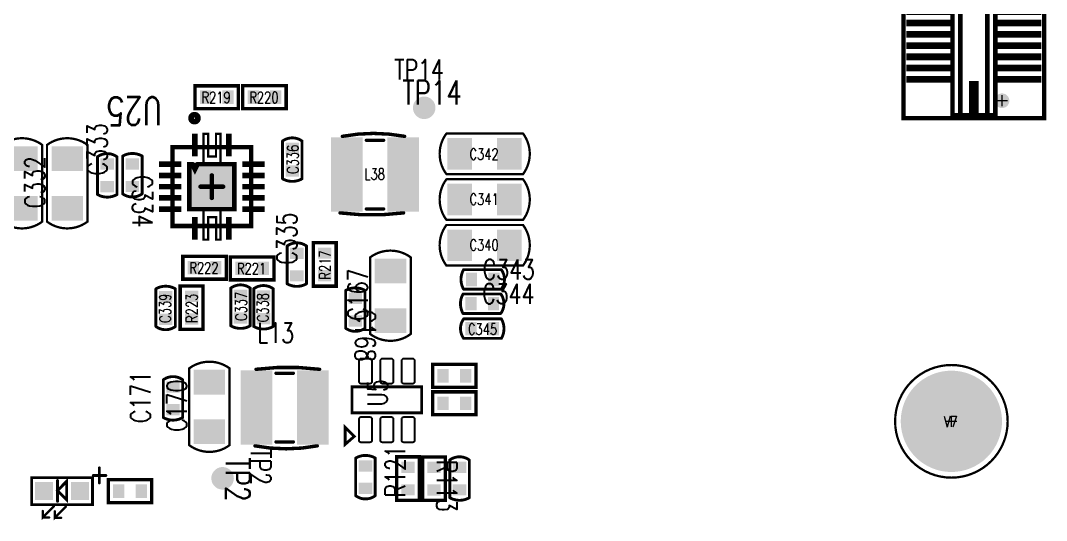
# Model space of a CAD drawing. Extents: x -19 to 193, y -25 to 111.
# Drawn here: x 34.2 to 79.77, y 24.81 to 47 of the extents above; entities that cross this region are included whole.
import ezdxf
from ezdxf.enums import TextEntityAlignment as Align

# ---------------------------------------------------------------- set-up
doc = ezdxf.new("R2010")
doc.units = 0
doc.linetypes.add('TRMIDX_14', pattern=[2, 1, 1])
for name, color, linetype in [('DRIL_NPLTE_THRU_01', 3, 'CONTINUOUS'), ('DRIL_NPLTE_THRU_02', 222, 'CONTINUOUS'), ('DRIL_NPLTE_THRU_03', 5, 'CONTINUOUS'), ('DRIL_NPLTE_THRU_04', 1, 'CONTINUOUS'), ('DRIL_PLTE_THRU_01', 3, 'CONTINUOUS'), ('DRIL_PLTE_THRU_02', 222, 'CONTINUOUS'), ('DRIL_PLTE_THRU_03', 5, 'CONTINUOUS'), ('DRIL_PLTE_THRU_04', 1, 'CONTINUOUS'), ('DRIL_SYMBOL', 6, 'CONTINUOUS'), ('PADS_BOT', 16, 'CONTINUOUS'), ('PADS_INNER', 96, 'CONTINUOUS'), ('PADS_TOP', 96, 'CONTINUOUS'), ('PART_NAME_01', 254, 'CONTINUOUS'), ('PART_NAME_126', 146, 'CONTINUOUS'), ('PART_TOP_2DLINE_00', 254, 'CONTINUOUS'), ('PART_TOP_2DLINE_01', 254, 'CONTINUOUS'), ('PART_TOP_2DLINE_120', 6, 'CONTINUOUS'), ('PART_TOP_2DLINE_126', 146, 'CONTINUOUS'), ('PART_TOP_2DLINE_127', 43, 'CONTINUOUS'), ('PART_TOP_COPPER_01', 254, 'CONTINUOUS'), ('TAG_00', 6, 'CONTINUOUS'), ('TAG_01', 6, 'CONTINUOUS')]:
    doc.layers.add(name, color=color, linetype=linetype)
doc.styles.add('W0$0762', font='simplex', dxfattribs={"width": 0.75})
doc.styles.add('W0$127', font='simplex', dxfattribs={"width": 0.75})
doc.styles.add('W0$1524', font='simplex', dxfattribs={"width": 0.75})
doc.styles.add('W0$2032', font='simplex', dxfattribs={"width": 0.75})

# ---------------------------------------------------------------- blocks, each defined once
blk = doc.blocks.new('SMOOTH_0$1016')
at = {"const_width": 0.0508}
blk.add_lwpolyline([(-0.0254, 0, 1), (0.0254, 0, 1)], format="xyb", close=True, dxfattribs=at)
blk = doc.blocks.new('PART_BODY_TOP_104')
at = {"layer": 'PART_TOP_2DLINE_00', "const_width": 0.1016}
blk.add_lwpolyline([(-1.69367, 0.9), (1.71198, 0.9, -0.33071838), (1.71198, -0.9), (-1.69367, -0.9, -0.33459532)], format="xyb", close=True, dxfattribs=at)
at = {"layer": 'PART_TOP_2DLINE_00'}
for p in [(-1.69367, 0.9), (1.71198, 0.9), (-1.69367, -0.9), (1.71198, -0.9)]:
    blk.add_blockref('SMOOTH_0$1016', p, dxfattribs=at)
blk = doc.blocks.new('DRIL_HOLE_0')
blk.add_lwpolyline([(0, 0, 1), (0, 0, 1)], format="xyb", close=True)
blk = doc.blocks.new('PAD_0')
blk.add_lwpolyline([(0, 0, 1), (0, 0, 1)], format="xyb", close=True)
blk = doc.blocks.new('PAD_12')
at = {"const_width": 1.1}
blk.add_lwpolyline([(-0.7, 0), (0.7, 0)], dxfattribs=at)
blk = doc.blocks.new('STK_TOP_7')
at = {"layer": 'DRIL_PLTE_THRU_01'}
blk.add_blockref('DRIL_HOLE_0', (0, 0), dxfattribs=at)
at = {"layer": 'DRIL_PLTE_THRU_02'}
blk.add_blockref('DRIL_HOLE_0', (0, 0), dxfattribs=at)
at = {"layer": 'DRIL_PLTE_THRU_03'}
blk.add_blockref('DRIL_HOLE_0', (0, 0), dxfattribs=at)
at = {"layer": 'DRIL_PLTE_THRU_04'}
blk.add_blockref('DRIL_HOLE_0', (0, 0), dxfattribs=at)
at = {"layer": 'PADS_BOT'}
blk.add_blockref('PAD_0', (0, 0), dxfattribs=at)
at = {"layer": 'PADS_INNER'}
blk.add_blockref('PAD_0', (0, 0), dxfattribs=at)
at = {"layer": 'PADS_TOP', "rotation": 90}
blk.add_blockref('PAD_12', (0, 0), dxfattribs=at)
blk = doc.blocks.new('SYM_TOP_7')
for name, p in [('PART_BODY_TOP_104', (0, 0)), ('STK_TOP_7', (-1.1, 0)), ('STK_TOP_7', (1.1, 0))]:
    blk.add_blockref(name, p)
blk = doc.blocks.new('PART_TOP_15')
blk.add_blockref('SYM_TOP_7', (0, 0))
at = {"layer": 'PART_NAME_126', "style": 'W0$127', "width": 0.75}
blk.add_text('C331', height=0.889, dxfattribs=at).set_placement((-1.1, 1))
blk = doc.blocks.new('PAD_19')
at = {"const_width": 0.5}
blk.add_lwpolyline([(0, -0.25, 1), (0, 0.25, 1)], format="xyb", close=True, dxfattribs=at)
blk = doc.blocks.new('STK_TOP_36')
at = {"layer": 'DRIL_PLTE_THRU_01'}
blk.add_blockref('DRIL_HOLE_0', (0, 0), dxfattribs=at)
at = {"layer": 'DRIL_PLTE_THRU_02'}
blk.add_blockref('DRIL_HOLE_0', (0, 0), dxfattribs=at)
at = {"layer": 'DRIL_PLTE_THRU_03'}
blk.add_blockref('DRIL_HOLE_0', (0, 0), dxfattribs=at)
at = {"layer": 'DRIL_PLTE_THRU_04'}
blk.add_blockref('DRIL_HOLE_0', (0, 0), dxfattribs=at)
at = {"layer": 'PADS_BOT'}
blk.add_blockref('PAD_0', (0, 0), dxfattribs=at)
at = {"layer": 'PADS_INNER'}
blk.add_blockref('PAD_0', (0, 0), dxfattribs=at)
at = {"layer": 'PADS_TOP'}
blk.add_blockref('PAD_19', (0, 0), dxfattribs=at)
blk = doc.blocks.new('SYM_TOP_27')
blk.add_blockref('STK_TOP_36', (0, 0))
blk = doc.blocks.new('PART_TOP_17')
blk.add_blockref('SYM_TOP_27', (0, 0))
at = {"layer": 'PART_NAME_01', "style": 'W0$1524', "width": 0.75}
blk.add_text('TP2', height=1.0668, dxfattribs=at).set_placement((0.049, 0.676), align=Align.MIDDLE_CENTER)
at = {"layer": 'PART_NAME_126', "style": 'W0$127', "width": 0.75}
blk.add_text('TP2', height=0.889, dxfattribs=at).set_placement((-1.333, 1.251))
blk = doc.blocks.new('PART_TOP_18')
blk.add_blockref('SYM_TOP_27', (0, 0))
at = {"layer": 'PART_NAME_01', "style": 'W0$1524', "width": 0.75}
blk.add_text('TP14', height=1.0668, dxfattribs=at).set_placement((0.352, 0.676), align=Align.MIDDLE_CENTER)
at = {"layer": 'PART_NAME_126', "style": 'W0$127', "width": 0.75}
blk.add_text('TP14', height=0.889, dxfattribs=at).set_placement((-1.333, 1.251))
blk = doc.blocks.new('PART_TOP_140')
blk.add_blockref('SYM_TOP_7', (0, 0))
at = {"layer": 'PART_NAME_126', "style": 'W0$127', "width": 0.75}
blk.add_text('C332', height=0.889, dxfattribs=at).set_placement((-1.1, 1))
blk = doc.blocks.new('SMOOTH_0$127')
at = {"const_width": 0.0635}
blk.add_lwpolyline([(-0.03175, 0, 1), (0.03175, 0, 1)], format="xyb", close=True, dxfattribs=at)
blk = doc.blocks.new('PART_BODY_TOP_102')
at = {"layer": 'PART_TOP_2DLINE_01', "const_width": 0.127}
blk.add_lwpolyline([(-0.852, 0.432), (0.825, 0.432, -0.325402), (0.825, -0.432), (-0.852, -0.432, -0.265612)], format="xyb", close=True, dxfattribs=at)
at = {"layer": 'PART_TOP_2DLINE_01'}
for p in [(-0.852, 0.432), (0.825, 0.432), (-0.852, -0.432), (0.825, -0.432)]:
    blk.add_blockref('SMOOTH_0$127', p, dxfattribs=at)
blk = doc.blocks.new('PAD_13')
at = {"const_width": 0.5}
blk.add_lwpolyline([(-0.3, 0), (0.3, 0)], dxfattribs=at)
blk = doc.blocks.new('STK_TOP_5')
at = {"layer": 'DRIL_NPLTE_THRU_01'}
blk.add_blockref('DRIL_HOLE_0', (0, 0), dxfattribs=at)
at = {"layer": 'DRIL_NPLTE_THRU_02'}
blk.add_blockref('DRIL_HOLE_0', (0, 0), dxfattribs=at)
at = {"layer": 'DRIL_NPLTE_THRU_03'}
blk.add_blockref('DRIL_HOLE_0', (0, 0), dxfattribs=at)
at = {"layer": 'DRIL_NPLTE_THRU_04'}
blk.add_blockref('DRIL_HOLE_0', (0, 0), dxfattribs=at)
at = {"layer": 'PADS_BOT'}
blk.add_blockref('PAD_0', (0, 0), dxfattribs=at)
at = {"layer": 'PADS_INNER'}
blk.add_blockref('PAD_0', (0, 0), dxfattribs=at)
at = {"layer": 'PADS_TOP', "rotation": 90}
blk.add_blockref('PAD_13', (0, 0), dxfattribs=at)
blk = doc.blocks.new('SYM_TOP_5')
for name, p in [('PART_BODY_TOP_102', (0, 0)), ('STK_TOP_5', (-0.5, 0)), ('STK_TOP_5', (0.5, 0))]:
    blk.add_blockref(name, p)
blk = doc.blocks.new('PART_TOP_142')
blk.add_blockref('SYM_TOP_5', (0, 0))
at = {"layer": 'PART_NAME_01', "style": 'W0$127', "width": 0.75}
blk.add_text('C333', height=0.889, dxfattribs=at).set_placement((0, 0))
blk = doc.blocks.new('SMOOTH_0$1')
at = {"const_width": 0.05}
blk.add_lwpolyline([(-0.025, 0, 1), (0.025, 0, 1)], format="xyb", close=True, dxfattribs=at)
blk = doc.blocks.new('PART_BODY_TOP_111')
at = {"layer": 'PART_TOP_2DLINE_00'}
for points, const_width in [([(-0.169, 0.691), (0.321, 1.181), (0.321, 0.894)], 0.1), ([(0.321, 1.185), (0.037, 1.185)], 0.1), ([(0.365, 0.676), (0.855, 1.166), (0.855, 0.879)], 0.1), ([(0.855, 1.17), (0.571, 1.17)], 0.1), ([(0.2, 0.45), (0.2, -0.475)], 0.127), ([(-1.66, -0.366), (-1.66, -1.033)], 0.127), ([(-1.387, -0.696), (-1.947, -0.696)], 0.127)]:
    blk.add_lwpolyline(points, dxfattribs=dict(at, const_width=const_width))
at = {"layer": 'PART_TOP_2DLINE_00', "const_width": 0.127}
for points in [[(-1.35, 0.6), (1.35, 0.6), (1.35, -0.6), (-1.35, -0.6)], [(-0.205, 0.379), (-0.205, -0.438), (0.2, -0.025)]]:
    blk.add_lwpolyline(points, close=True, dxfattribs=at)
at = {"layer": 'PART_TOP_2DLINE_00'}
for name, p in [('SMOOTH_0$1', (0.037, 1.185)), ('SMOOTH_0$1', (0.321, 1.185)), ('SMOOTH_0$1', (0.321, 1.181)), ('SMOOTH_0$1', (0.321, 0.894)), ('SMOOTH_0$1', (0.571, 1.17)), ('SMOOTH_0$1', (0.855, 1.166)), ('SMOOTH_0$1', (0.855, 0.879)), ('SMOOTH_0$1', (0.855, 1.17)), ('SMOOTH_0$127', (-1.35, 0.6)), ('SMOOTH_0$1', (-0.169, 0.691)), ('SMOOTH_0$127', (0.2, 0.45)), ('SMOOTH_0$1', (0.365, 0.676)), ('SMOOTH_0$127', (1.35, 0.6)), ('SMOOTH_0$127', (-0.205, 0.379)), ('SMOOTH_0$127', (0.2, -0.025)), ('SMOOTH_0$127', (-1.66, -0.366)), ('SMOOTH_0$127', (-0.205, -0.438)), ('SMOOTH_0$127', (0.2, -0.475)), ('SMOOTH_0$127', (-1.947, -0.696)), ('SMOOTH_0$127', (-1.387, -0.696)), ('SMOOTH_0$127', (-1.35, -0.6)), ('SMOOTH_0$127', (1.35, -0.6)), ('SMOOTH_0$127', (-1.66, -1.033))]:
    blk.add_blockref(name, p, dxfattribs=at)
blk = doc.blocks.new('PAD_34')
at = {"const_width": 0.8}
blk.add_lwpolyline([(-0.4, 0), (0.4, 0)], dxfattribs=at)
blk = doc.blocks.new('STK_TOP_25')
at = {"layer": 'DRIL_PLTE_THRU_01'}
blk.add_blockref('DRIL_HOLE_0', (0, 0), dxfattribs=at)
at = {"layer": 'DRIL_PLTE_THRU_02'}
blk.add_blockref('DRIL_HOLE_0', (0, 0), dxfattribs=at)
at = {"layer": 'DRIL_PLTE_THRU_03'}
blk.add_blockref('DRIL_HOLE_0', (0, 0), dxfattribs=at)
at = {"layer": 'DRIL_PLTE_THRU_04'}
blk.add_blockref('DRIL_HOLE_0', (0, 0), dxfattribs=at)
at = {"layer": 'PADS_BOT'}
blk.add_blockref('PAD_0', (0, 0), dxfattribs=at)
at = {"layer": 'PADS_INNER'}
blk.add_blockref('PAD_0', (0, 0), dxfattribs=at)
at = {"layer": 'PADS_TOP'}
blk.add_blockref('PAD_34', (0, 0), dxfattribs=at)
blk = doc.blocks.new('SYM_TOP_14')
for name, p in [('PART_BODY_TOP_111', (0, 0)), ('STK_TOP_25', (-0.8, 0)), ('STK_TOP_25', (0.8, 0))]:
    blk.add_blockref(name, p)
blk = doc.blocks.new('PART_TOP_143')
blk.add_blockref('SYM_TOP_14', (0, 0))
blk = doc.blocks.new('SMOOTH_0$1524')
at = {"const_width": 0.0762}
blk.add_lwpolyline([(-0.0381, 0, 1), (0.0381, 0, 1)], format="xyb", close=True, dxfattribs=at)
blk = doc.blocks.new('PART_BODY_TOP_101')
at = {"layer": 'PART_TOP_2DLINE_01', "const_width": 0.1524}
blk.add_lwpolyline([(-0.9652, 0.508), (0.9652, 0.508), (0.9652, -0.508), (-0.9652, -0.508)], close=True, dxfattribs=at)
at = {"layer": 'PART_TOP_2DLINE_01'}
for p in [(-0.9652, 0.508), (0.9652, 0.508), (-0.9652, -0.508), (0.9652, -0.508)]:
    blk.add_blockref('SMOOTH_0$1524', p, dxfattribs=at)
blk = doc.blocks.new('SYM_TOP_4')
for name, p in [('PART_BODY_TOP_101', (0, 0)), ('STK_TOP_5', (-0.5, 0)), ('STK_TOP_5', (0.5, 0))]:
    blk.add_blockref(name, p)
blk = doc.blocks.new('PART_TOP_144')
blk.add_blockref('SYM_TOP_4', (0, 0))
blk = doc.blocks.new('PART_TOP_147')
blk.add_blockref('SYM_TOP_5', (0, 0))
at = {"layer": 'PART_NAME_01', "style": 'W0$127', "width": 0.75}
blk.add_text('C334', height=0.889, dxfattribs=at).set_placement((0, 0))
blk = doc.blocks.new('PART_TOP_149')
blk.add_blockref('SYM_TOP_5', (0, 0))
at = {"layer": 'PART_NAME_01', "style": 'W0$0762', "width": 0.75}
blk.add_text('C339', height=0.4978, rotation=-180, dxfattribs=at).set_placement((0.012, -0.025), align=Align.MIDDLE_CENTER)
blk = doc.blocks.new('PART_TOP_150')
blk.add_blockref('SYM_TOP_5', (0, 0))
at = {"layer": 'PART_NAME_126', "style": 'W0$127', "width": 0.75}
blk.add_text('C171', height=0.889, dxfattribs=at).set_placement((-1.1, 1))
blk = doc.blocks.new('PART_TOP_152')
blk.add_blockref('SYM_TOP_4', (0, 0))
at = {"layer": 'PART_NAME_01', "style": 'W0$0762', "width": 0.75}
blk.add_text('R223', height=0.49784, dxfattribs=at).set_placement((-0.0254, -0.0127), align=Align.MIDDLE_CENTER)
blk = doc.blocks.new('PART_TOP_153')
blk.add_blockref('SYM_TOP_4', (0, 0))
at = {"layer": 'PART_NAME_01', "style": 'W0$0762', "width": 0.75}
blk.add_text('R222', height=0.49784, dxfattribs=at).set_placement((-0.0254, -0.0127), align=Align.MIDDLE_CENTER)
blk = doc.blocks.new('PART_TOP_154')
blk.add_blockref('SYM_TOP_7', (0, 0))
at = {"layer": 'PART_NAME_126', "style": 'W0$127', "width": 0.75}
blk.add_text('C170', height=0.889, dxfattribs=at).set_placement((-1.1, 1))
blk = doc.blocks.new('SMOOTH_0$2')
at = {"const_width": 0.1}
blk.add_lwpolyline([(-0.05, 0, 1), (0.05, 0, 1)], format="xyb", close=True, dxfattribs=at)
blk = doc.blocks.new('PART_BODY_TOP_125')
at = {"layer": 'PART_TOP_2DLINE_120', "const_width": 0.2}
blk.add_lwpolyline([(-1.75, 1.75), (1.75, 1.75), (1.75, -1.75), (-1.75, -1.75)], close=True, dxfattribs=at)
for points in [[(-0.5, 0), (0, 0), (0, 0.5)], [(0, -0.5), (0, 0), (0.5, 0)]]:
    blk.add_lwpolyline(points, dxfattribs=at)
at = {"layer": 'PART_TOP_2DLINE_126', "const_width": 0.254}
blk.add_lwpolyline([(-0.923, 3.041, 1), (-0.616, 3.041, 1)], format="xyb", close=True, dxfattribs=at)
at = {"layer": 'PART_TOP_2DLINE_126', "const_width": 0.2}
blk.add_lwpolyline([(-1, -1), (1, -1), (1, 1), (-0.625, 1), (-0.75, 0.75), (-0.875, 1), (-1, 1)], close=True, dxfattribs=at)
at = {"layer": 'PART_TOP_COPPER_01', "linetype": 'TRMIDX_14', "const_width": 0.1}
blk.add_lwpolyline([(-0.365, 2.347), (-0.365, 1.022), (-0.824, 1.022), (-1.016, 0.83), (-1.016, -1.028), (-0.367, -1.028), (-0.367, -2.353), (-0.162, -2.353), (-0.162, -1.35), (0.188, -1.35), (0.188, -2.353), (0.386, -2.353), (0.386, -1.029), (1.035, -1.029), (1.035, 1.021), (0.384, 1.021), (0.384, 2.346), (0.184, 2.346), (0.184, 1.344), (-0.164, 1.344), (-0.164, 2.347)], close=True, dxfattribs=at)
at = {"layer": 'PART_TOP_2DLINE_120'}
for p in [(-1.75, 1.75), (1.75, 1.75), (0, 0.5), (-0.5, 0), (0, 0), (0, 0), (0.5, 0), (0, -0.5), (-1.75, -1.75), (1.75, -1.75)]:
    blk.add_blockref('SMOOTH_0$2', p, dxfattribs=at)
at = {"layer": 'PART_TOP_2DLINE_126'}
for p in [(-1, 1), (-0.875, 1), (-0.625, 1), (1, 1), (-0.75, 0.75), (-1, -1), (1, -1)]:
    blk.add_blockref('SMOOTH_0$2', p, dxfattribs=at)
at = {"layer": 'PART_TOP_COPPER_01'}
for p in [(-0.365, 2.347), (-0.164, 2.347), (0.184, 2.346), (0.384, 2.346), (-0.164, 1.344), (0.184, 1.344), (-0.824, 1.022), (-0.365, 1.022), (0.384, 1.021), (1.035, 1.021), (-1.016, 0.83), (-1.016, -1.028), (-0.367, -1.028), (-0.162, -1.35), (0.188, -1.35), (0.386, -1.029), (1.035, -1.029), (-0.367, -2.353), (-0.162, -2.353), (0.188, -2.353), (0.386, -2.353)]:
    blk.add_blockref('SMOOTH_0$1', p, dxfattribs=at)
blk = doc.blocks.new('PAD_39')
at = {"const_width": 0.25}
blk.add_lwpolyline([(-0.5, 0), (0.5, 0)], dxfattribs=at)
blk = doc.blocks.new('STK_TOP_38')
at = {"layer": 'DRIL_NPLTE_THRU_01'}
blk.add_blockref('DRIL_HOLE_0', (0, 0), dxfattribs=at)
at = {"layer": 'DRIL_NPLTE_THRU_02'}
blk.add_blockref('DRIL_HOLE_0', (0, 0), dxfattribs=at)
at = {"layer": 'DRIL_NPLTE_THRU_03'}
blk.add_blockref('DRIL_HOLE_0', (0, 0), dxfattribs=at)
at = {"layer": 'DRIL_NPLTE_THRU_04'}
blk.add_blockref('DRIL_HOLE_0', (0, 0), dxfattribs=at)
at = {"layer": 'PADS_BOT'}
blk.add_blockref('PAD_0', (0, 0), dxfattribs=at)
at = {"layer": 'PADS_INNER'}
blk.add_blockref('PAD_0', (0, 0), dxfattribs=at)
at = {"layer": 'PADS_TOP', "rotation": 90}
blk.add_blockref('PAD_39', (0, 0), dxfattribs=at)
blk = doc.blocks.new('STK_TOP_37')
at = {"layer": 'DRIL_NPLTE_THRU_01'}
blk.add_blockref('DRIL_HOLE_0', (0, 0), dxfattribs=at)
at = {"layer": 'DRIL_NPLTE_THRU_02'}
blk.add_blockref('DRIL_HOLE_0', (0, 0), dxfattribs=at)
at = {"layer": 'DRIL_NPLTE_THRU_03'}
blk.add_blockref('DRIL_HOLE_0', (0, 0), dxfattribs=at)
at = {"layer": 'DRIL_NPLTE_THRU_04'}
blk.add_blockref('DRIL_HOLE_0', (0, 0), dxfattribs=at)
at = {"layer": 'PADS_BOT'}
blk.add_blockref('PAD_0', (0, 0), dxfattribs=at)
at = {"layer": 'PADS_INNER'}
blk.add_blockref('PAD_0', (0, 0), dxfattribs=at)
at = {"layer": 'PADS_TOP'}
blk.add_blockref('PAD_39', (0, 0), dxfattribs=at)
blk = doc.blocks.new('PAD_40')
at = {"const_width": 2.05}
blk.add_lwpolyline([(-1.025, 0), (1.025, 0)], dxfattribs=at)
blk = doc.blocks.new('STK_TOP_39')
at = {"layer": 'DRIL_NPLTE_THRU_01'}
blk.add_blockref('DRIL_HOLE_0', (0, 0), dxfattribs=at)
at = {"layer": 'DRIL_NPLTE_THRU_02'}
blk.add_blockref('DRIL_HOLE_0', (0, 0), dxfattribs=at)
at = {"layer": 'DRIL_NPLTE_THRU_03'}
blk.add_blockref('DRIL_HOLE_0', (0, 0), dxfattribs=at)
at = {"layer": 'DRIL_NPLTE_THRU_04'}
blk.add_blockref('DRIL_HOLE_0', (0, 0), dxfattribs=at)
at = {"layer": 'PADS_BOT'}
blk.add_blockref('PAD_0', (0, 0), dxfattribs=at)
at = {"layer": 'PADS_INNER'}
blk.add_blockref('PAD_0', (0, 0), dxfattribs=at)
at = {"layer": 'PADS_TOP'}
blk.add_blockref('PAD_40', (0, 0), dxfattribs=at)
blk = doc.blocks.new('SYM_TOP_28')
for name, p in [('PART_BODY_TOP_125', (0, 0)), ('STK_TOP_38', (-0.75, 1.85)), ('STK_TOP_38', (0.75, 1.85)), ('STK_TOP_37', (-1.85, 1)), ('STK_TOP_39', (0, 0)), ('STK_TOP_37', (1.85, 1)), ('STK_TOP_37', (-1.85, 0.5)), ('STK_TOP_37', (1.85, 0.5)), ('STK_TOP_37', (-1.85, 0)), ('STK_TOP_37', (1.85, 0)), ('STK_TOP_37', (-1.85, -0.5)), ('STK_TOP_37', (1.85, -0.5)), ('STK_TOP_37', (-1.85, -1)), ('STK_TOP_37', (1.85, -1)), ('STK_TOP_38', (-0.75, -1.85)), ('STK_TOP_38', (0.75, -1.85))]:
    blk.add_blockref(name, p)
blk = doc.blocks.new('PART_TOP_155')
blk.add_blockref('SYM_TOP_28', (0, 0))
at = {"layer": 'PART_NAME_01', "style": 'W0$2032', "width": 0.75}
blk.add_text('U25', height=1.2446, rotation=180, dxfattribs=at).set_placement((-3.4434, 3.351), align=Align.MIDDLE_CENTER)
blk = doc.blocks.new('PART_TOP_156')
blk.add_blockref('SYM_TOP_4', (0, 0))
at = {"layer": 'PART_NAME_01', "style": 'W0$0762', "width": 0.75}
blk.add_text('R219', height=0.49784, dxfattribs=at).set_placement((-0.0254, -0.0127), align=Align.MIDDLE_CENTER)
blk = doc.blocks.new('PART_TOP_157')
blk.add_blockref('SYM_TOP_4', (0, 0))
at = {"layer": 'PART_NAME_01', "style": 'W0$0762', "width": 0.75}
blk.add_text('R221', height=0.49784, dxfattribs=at).set_placement((-0.0254, -0.0127), align=Align.MIDDLE_CENTER)
blk = doc.blocks.new('PART_TOP_158')
blk.add_blockref('SYM_TOP_5', (0, 0))
at = {"layer": 'PART_NAME_01', "style": 'W0$0762', "width": 0.75}
blk.add_text('C337', height=0.4978, dxfattribs=at).set_placement((0.012, -0.025), align=Align.MIDDLE_CENTER)
blk = doc.blocks.new('PART_TOP_164')
blk.add_blockref('SYM_TOP_4', (0, 0))
at = {"layer": 'PART_NAME_01', "style": 'W0$0762', "width": 0.75}
blk.add_text('R220', height=0.49784, dxfattribs=at).set_placement((-0.0254, -0.0127), align=Align.MIDDLE_CENTER)
blk = doc.blocks.new('PART_TOP_165')
blk.add_blockref('SYM_TOP_5', (0, 0))
at = {"layer": 'PART_NAME_01', "style": 'W0$0762', "width": 0.75}
blk.add_text('C338', height=0.4978, dxfattribs=at).set_placement((-0.013, 0.025), align=Align.MIDDLE_CENTER)
blk = doc.blocks.new('PART_BODY_TOP_119')
at = {"layer": 'PART_TOP_2DLINE_01', "const_width": 0.1524}
for points in [[(-1.26877, 1.7, -0.06379083), (1.55065, 1.7)], [(-1.31723, -1.7, 0.09452783), (1.44836, -1.7)]]:
    blk.add_lwpolyline(points, format="xyb", dxfattribs=at)
for points in [[(-0.381, 1.524), (0.381, 1.524)], [(-0.381, -1.524), (0.381, -1.524)]]:
    blk.add_lwpolyline(points, dxfattribs=at)
at = {"layer": 'PART_TOP_2DLINE_01'}
for p in [(-1.26877, 1.7), (-0.381, 1.524), (0.381, 1.524), (1.55065, 1.7), (-1.31723, -1.7), (-0.381, -1.524), (0.381, -1.524), (1.44836, -1.7)]:
    blk.add_blockref('SMOOTH_0$1524', p, dxfattribs=at)
blk = doc.blocks.new('PAD_41')
at = {"const_width": 1.4}
blk.add_lwpolyline([(-1.65, 0), (1.65, 0)], dxfattribs=at)
blk = doc.blocks.new('STK_TOP_33')
at = {"layer": 'DRIL_NPLTE_THRU_01'}
blk.add_blockref('DRIL_HOLE_0', (0, 0), dxfattribs=at)
at = {"layer": 'DRIL_NPLTE_THRU_02'}
blk.add_blockref('DRIL_HOLE_0', (0, 0), dxfattribs=at)
at = {"layer": 'DRIL_NPLTE_THRU_03'}
blk.add_blockref('DRIL_HOLE_0', (0, 0), dxfattribs=at)
at = {"layer": 'DRIL_NPLTE_THRU_04'}
blk.add_blockref('DRIL_HOLE_0', (0, 0), dxfattribs=at)
at = {"layer": 'PADS_BOT'}
blk.add_blockref('PAD_0', (0, 0), dxfattribs=at)
at = {"layer": 'PADS_INNER'}
blk.add_blockref('PAD_0', (0, 0), dxfattribs=at)
at = {"layer": 'PADS_TOP', "rotation": 90}
blk.add_blockref('PAD_41', (0, 0), dxfattribs=at)
blk = doc.blocks.new('SYM_TOP_22')
for name, p in [('STK_TOP_33', (-1.25, 0)), ('STK_TOP_33', (1.25, 0)), ('PART_BODY_TOP_119', (0, 0))]:
    blk.add_blockref(name, p)
blk = doc.blocks.new('PART_TOP_171')
blk.add_blockref('SYM_TOP_22', (0, 0))
at = {"layer": 'PART_NAME_01', "style": 'W0$127', "width": 0.75}
blk.add_text('L13', height=0.889, dxfattribs=at).set_placement((-1.212, 2.869))
blk = doc.blocks.new('PART_TOP_173')
blk.add_blockref('SYM_TOP_5', (0, 0))
at = {"layer": 'PART_NAME_01', "style": 'W0$0762', "width": 0.75}
blk.add_text('C336', height=0.4978, dxfattribs=at).set_placement((0.012, -0.025), align=Align.MIDDLE_CENTER)
blk = doc.blocks.new('PART_TOP_174')
blk.add_blockref('SYM_TOP_5', (0, 0))
at = {"layer": 'PART_NAME_01', "style": 'W0$127', "width": 0.75}
blk.add_text('C335', height=0.889, dxfattribs=at).set_placement((0, 0))
blk = doc.blocks.new('PART_TOP_177')
blk.add_blockref('SYM_TOP_4', (0, 0))
at = {"layer": 'PART_NAME_01', "style": 'W0$0762', "width": 0.75}
blk.add_text('R217', height=0.49784, dxfattribs=at).set_placement((-0.0254, -0.0127), align=Align.MIDDLE_CENTER)
blk = doc.blocks.new('PART_TOP_179')
blk.add_blockref('SYM_TOP_5', (0, 0))
at = {"layer": 'PART_NAME_01', "style": 'W0$127', "width": 0.75}
blk.add_text('C168', height=0.889, dxfattribs=at).set_placement((0, 0))
blk = doc.blocks.new('PART_BODY_TOP_204')
at = {"layer": 'PART_TOP_2DLINE_126', "const_width": 0.127}
blk.add_lwpolyline([(-1.2, 1.85), (-1.6, 1.45), (-1.95, 1.85), (-1.2, 1.85)], dxfattribs=at)
blk.add_lwpolyline([(-0.55, 1.55), (0.6, 1.55), (0.6, -1.55), (-0.55, -1.55)], close=True, dxfattribs=at)
at = {"layer": 'PART_TOP_2DLINE_126'}
for p in [(-1.95, 1.85), (-1.2, 1.85), (-1.2, 1.85), (-1.6, 1.45), (-0.55, 1.55), (0.6, 1.55), (-0.55, -1.55), (0.6, -1.55)]:
    blk.add_blockref('SMOOTH_0$127', p, dxfattribs=at)
blk = doc.blocks.new('PAD_45')
blk.add_lwpolyline([(-0.45, -0.3), (0.45, -0.3, 0.414214), (0.55, -0.2), (0.55, 0.2, 0.414214), (0.45, 0.3), (-0.45, 0.3, 0.414214), (-0.55, 0.2), (-0.55, -0.2, 0.414214)], format="xyb", close=True)
blk = doc.blocks.new('STK_TOP_151')
at = {"layer": 'DRIL_PLTE_THRU_01'}
blk.add_blockref('DRIL_HOLE_0', (0, 0), dxfattribs=at)
at = {"layer": 'DRIL_PLTE_THRU_02'}
blk.add_blockref('DRIL_HOLE_0', (0, 0), dxfattribs=at)
at = {"layer": 'DRIL_PLTE_THRU_03'}
blk.add_blockref('DRIL_HOLE_0', (0, 0), dxfattribs=at)
at = {"layer": 'DRIL_PLTE_THRU_04'}
blk.add_blockref('DRIL_HOLE_0', (0, 0), dxfattribs=at)
at = {"layer": 'PADS_BOT'}
blk.add_blockref('PAD_0', (0, 0), dxfattribs=at)
at = {"layer": 'PADS_INNER'}
blk.add_blockref('PAD_0', (0, 0), dxfattribs=at)
at = {"layer": 'PADS_TOP'}
blk.add_blockref('PAD_45', (0, 0), dxfattribs=at)
blk = doc.blocks.new('SYM_TOP_60')
for name, p in [('PART_BODY_TOP_204', (0, 0)), ('STK_TOP_151', (-1.3, 0.95)), ('STK_TOP_151', (1.3, 0.95)), ('STK_TOP_151', (-1.3, 0)), ('STK_TOP_151', (1.3, 0)), ('STK_TOP_151', (-1.3, -0.95)), ('STK_TOP_151', (1.3, -0.95))]:
    blk.add_blockref(name, p)
blk = doc.blocks.new('PART_TOP_180')
blk.add_blockref('SYM_TOP_60', (0, 0))
at = {"layer": 'PART_NAME_01', "style": 'W0$127', "width": 0.75}
blk.add_text('U5', height=0.889, dxfattribs=at).set_placement((-0.261, -0.024))
blk = doc.blocks.new('PART_TOP_181')
blk.add_blockref('SYM_TOP_5', (0, 0))
blk = doc.blocks.new('PART_TOP_184')
blk.add_blockref('SYM_TOP_22', (0, 0))
at = {"layer": 'PART_NAME_01', "style": 'W0$0762', "width": 0.75}
blk.add_text('L38', height=0.4978, rotation=-180, dxfattribs=at).set_placement((0.013, -0.023), align=Align.MIDDLE_CENTER)
blk = doc.blocks.new('PART_TOP_189')
blk.add_blockref('SYM_TOP_7', (0, 0))
at = {"layer": 'PART_NAME_126', "style": 'W0$127', "width": 0.75}
blk.add_text('C167', height=0.889, dxfattribs=at).set_placement((-1.1, 1))
blk = doc.blocks.new('PART_TOP_192')
blk.add_blockref('SYM_TOP_4', (0, 0))
at = {"layer": 'PART_NAME_01', "style": 'W0$127', "width": 0.75}
blk.add_text('R113', height=0.889, dxfattribs=at).set_placement((-0.833, 1.275))
blk = doc.blocks.new('PART_TOP_195')
blk.add_blockref('SYM_TOP_4', (0, 0))
at = {"layer": 'PART_NAME_01', "style": 'W0$127', "width": 0.75}
blk.add_text('R121', height=0.889, dxfattribs=at).set_placement((-0.833, 1.275))
blk = doc.blocks.new('SMOOTH_0$1999')
at = {"const_width": 0.0999}
blk.add_lwpolyline([(-0.05, 0, 1), (0.05, 0, 1)], format="xyb", close=True, dxfattribs=at)
blk = doc.blocks.new('PART_BODY_TOP_145')
at = {"layer": 'PART_TOP_2DLINE_120', "const_width": 0.1999}
blk.add_lwpolyline([(-3.125, 11.475), (3.125, 11.475), (3.125, -11.475), (-3.125, -11.475)], close=True, dxfattribs=at)
for points in [[(-0.5, 0), (0, 0), (0, 0.5)], [(0, -0.5), (0, 0), (0.5, 0)]]:
    blk.add_lwpolyline(points, dxfattribs=at)
at = {"layer": 'PART_TOP_2DLINE_126', "const_width": 0.1999}
blk.add_lwpolyline([(-0.6, 11.35), (-0.075, 11.35), (-0.075, 9.93125), (0.075, 9.93125), (0.075, 11.35), (0.6, 11.35), (0.6, -11.35), (-0.6, -11.35)], close=True, dxfattribs=at)
at = {"layer": 'PART_TOP_2DLINE_127', "const_width": 0.1999}
blk.add_lwpolyline([(-0.95, 11.35), (-0.11875, 11.35), (-0.11875, 9.93125), (0.11875, 9.93125), (0.11875, 11.35), (0.95, 11.35), (0.95, -11.35), (-0.95, -11.35)], close=True, dxfattribs=at)
at = {"layer": 'TAG_00'}
blk.add_lwpolyline([(0, 0), (0, 0)], dxfattribs=at)
at = {"layer": 'TAG_01'}
blk.add_lwpolyline([(0, 0), (0, 0)], dxfattribs=at)
at = {"layer": 'PART_TOP_2DLINE_120'}
for p in [(-3.125, 11.475), (3.125, 11.475), (0, 0.5), (-0.5, 0), (0, 0), (0, 0), (0.5, 0), (0, -0.5), (-3.125, -11.475), (3.125, -11.475)]:
    blk.add_blockref('SMOOTH_0$1999', p, dxfattribs=at)
at = {"layer": 'PART_TOP_2DLINE_126'}
for p in [(-0.6, 11.35), (-0.075, 11.35), (0.075, 11.35), (0.6, 11.35), (-0.075, 9.93125), (0.075, 9.93125), (-0.6, -11.35), (0.6, -11.35)]:
    blk.add_blockref('SMOOTH_0$1999', p, dxfattribs=at)
at = {"layer": 'PART_TOP_2DLINE_127'}
for p in [(-0.95, 11.35), (-0.11875, 11.35), (0.11875, 11.35), (0.95, 11.35), (-0.11875, 9.93125), (0.11875, 9.93125), (-0.95, -11.35), (0.95, -11.35)]:
    blk.add_blockref('SMOOTH_0$1999', p, dxfattribs=at)
blk = doc.blocks.new('PAD_65')
at = {"const_width": 0.3}
blk.add_lwpolyline([(-1.025, 0), (1.025, 0)], dxfattribs=at)
blk = doc.blocks.new('STK_TOP_88')
at = {"layer": 'DRIL_NPLTE_THRU_01'}
blk.add_blockref('DRIL_HOLE_0', (0, 0), dxfattribs=at)
at = {"layer": 'DRIL_NPLTE_THRU_02'}
blk.add_blockref('DRIL_HOLE_0', (0, 0), dxfattribs=at)
at = {"layer": 'DRIL_NPLTE_THRU_03'}
blk.add_blockref('DRIL_HOLE_0', (0, 0), dxfattribs=at)
at = {"layer": 'DRIL_NPLTE_THRU_04'}
blk.add_blockref('DRIL_HOLE_0', (0, 0), dxfattribs=at)
at = {"layer": 'PADS_BOT'}
blk.add_blockref('PAD_0', (0, 0), dxfattribs=at)
at = {"layer": 'PADS_INNER'}
blk.add_blockref('PAD_0', (0, 0), dxfattribs=at)
at = {"layer": 'PADS_TOP'}
blk.add_blockref('PAD_65', (0, 0), dxfattribs=at)
blk = doc.blocks.new('DRIL_SYMBOL_0$65')
at = {"layer": 'DRIL_SYMBOL', "const_width": 0.0508}
for points in [[(-0.254, 0), (0.254, 0)], [(0, -0.254), (0, 0.254)]]:
    blk.add_lwpolyline(points, dxfattribs=at)
blk = doc.blocks.new('DRIL_HOLE_0$65')
at = {"const_width": 0.325}
blk.add_lwpolyline([(-0.1625, 0, 1), (0.1625, 0, 1)], format="xyb", close=True, dxfattribs=at)
blk.add_blockref('DRIL_SYMBOL_0$65', (0, 0))
blk = doc.blocks.new('PAD_66')
at = {"const_width": 0.325}
blk.add_lwpolyline([(0, -0.1625, 1), (0, 0.1625, 1)], format="xyb", close=True, dxfattribs=at)
blk = doc.blocks.new('STK_TOP_89')
at = {"layer": 'DRIL_NPLTE_THRU_01'}
blk.add_blockref('DRIL_HOLE_0$65', (0, 0), dxfattribs=at)
at = {"layer": 'DRIL_NPLTE_THRU_02'}
blk.add_blockref('DRIL_HOLE_0$65', (0, 0), dxfattribs=at)
at = {"layer": 'DRIL_NPLTE_THRU_03'}
blk.add_blockref('DRIL_HOLE_0$65', (0, 0), dxfattribs=at)
at = {"layer": 'DRIL_NPLTE_THRU_04'}
blk.add_blockref('DRIL_HOLE_0$65', (0, 0), dxfattribs=at)
at = {"layer": 'PADS_BOT'}
blk.add_blockref('PAD_66', (0, 0), dxfattribs=at)
at = {"layer": 'PADS_INNER'}
blk.add_blockref('PAD_66', (0, 0), dxfattribs=at)
at = {"layer": 'PADS_TOP'}
blk.add_blockref('PAD_66', (0, 0), dxfattribs=at)
blk = doc.blocks.new('SYM_TOP_48')
for name, p in [('PART_BODY_TOP_145', (0, 0)), ('STK_TOP_89', (-1.25, 10.7)), ('STK_TOP_88', (-1.975, 9.75)), ('STK_TOP_88', (1.975, 9.75)), ('STK_TOP_88', (-1.975, 9.25)), ('STK_TOP_88', (1.975, 9.25)), ('STK_TOP_88', (-1.975, 8.75)), ('STK_TOP_88', (1.975, 8.75)), ('STK_TOP_88', (-1.975, 8.25)), ('STK_TOP_88', (1.975, 8.25)), ('STK_TOP_88', (-1.975, 7.75)), ('STK_TOP_88', (1.975, 7.75)), ('STK_TOP_88', (-1.975, 7.25)), ('STK_TOP_88', (1.975, 7.25)), ('STK_TOP_88', (-1.975, 6.75)), ('STK_TOP_88', (1.975, 6.75)), ('STK_TOP_88', (-1.975, 6.25)), ('STK_TOP_88', (1.975, 6.25)), ('STK_TOP_88', (-1.975, 5.75)), ('STK_TOP_88', (1.975, 5.75)), ('STK_TOP_88', (-1.975, 5.25)), ('STK_TOP_88', (1.975, 5.25)), ('STK_TOP_88', (-1.975, 4.75)), ('STK_TOP_88', (1.975, 4.75)), ('STK_TOP_88', (-1.975, 4.25)), ('STK_TOP_88', (1.975, 4.25)), ('STK_TOP_88', (-1.975, 3.75)), ('STK_TOP_88', (1.975, 3.75)), ('STK_TOP_88', (-1.975, 3.25)), ('STK_TOP_88', (1.975, 3.25)), ('STK_TOP_88', (-1.975, 2.75)), ('STK_TOP_88', (1.975, 2.75)), ('STK_TOP_88', (-1.975, 2.25)), ('STK_TOP_88', (1.975, 2.25)), ('STK_TOP_88', (-1.975, 1.75)), ('STK_TOP_88', (1.975, 1.75)), ('STK_TOP_88', (-1.975, 1.25)), ('STK_TOP_88', (1.975, 1.25)), ('STK_TOP_88', (-1.975, 0.75)), ('STK_TOP_88', (1.975, 0.75)), ('STK_TOP_88', (-1.975, 0.25)), ('STK_TOP_88', (1.975, 0.25)), ('STK_TOP_88', (-1.975, -0.25)), ('STK_TOP_88', (1.975, -0.25)), ('STK_TOP_88', (-1.975, -0.75)), ('STK_TOP_88', (1.975, -0.75)), ('STK_TOP_88', (-1.975, -1.25)), ('STK_TOP_88', (1.975, -1.25)), ('STK_TOP_88', (-1.975, -1.75)), ('STK_TOP_88', (1.975, -1.75)), ('STK_TOP_88', (-1.975, -2.25)), ('STK_TOP_88', (1.975, -2.25)), ('STK_TOP_88', (-1.975, -2.75)), ('STK_TOP_88', (1.975, -2.75)), ('STK_TOP_88', (-1.975, -3.25)), ('STK_TOP_88', (1.975, -3.25)), ('STK_TOP_88', (-1.975, -3.75)), ('STK_TOP_88', (1.975, -3.75)), ('STK_TOP_88', (-1.975, -4.25)), ('STK_TOP_88', (1.975, -4.25)), ('STK_TOP_88', (-1.975, -4.75)), ('STK_TOP_88', (1.975, -4.75)), ('STK_TOP_88', (-1.975, -5.25)), ('STK_TOP_88', (1.975, -5.25)), ('STK_TOP_88', (-1.975, -5.75)), ('STK_TOP_88', (1.975, -5.75)), ('STK_TOP_88', (-1.975, -6.25)), ('STK_TOP_88', (1.975, -6.25)), ('STK_TOP_88', (-1.975, -6.75)), ('STK_TOP_88', (1.975, -6.75)), ('STK_TOP_88', (-1.975, -7.25)), ('STK_TOP_88', (1.975, -7.25)), ('STK_TOP_88', (-1.975, -7.75)), ('STK_TOP_88', (1.975, -7.75)), ('STK_TOP_88', (-1.975, -8.25)), ('STK_TOP_88', (1.975, -8.25)), ('STK_TOP_88', (-1.975, -8.75)), ('STK_TOP_88', (1.975, -8.75)), ('STK_TOP_88', (-1.975, -9.25)), ('STK_TOP_88', (1.975, -9.25)), ('STK_TOP_88', (-1.975, -9.75)), ('STK_TOP_88', (1.975, -9.75)), ('STK_TOP_89', (-1.25, -10.7))]:
    blk.add_blockref(name, p)
blk = doc.blocks.new('PART_TOP_348')
blk.add_blockref('SYM_TOP_48', (0, 0))
at = {"layer": 'PART_NAME_01', "style": 'W0$127', "width": 0.75}
blk.add_text('J3', height=0.889, dxfattribs=at).set_placement((-1.145, 4.65))
blk = doc.blocks.new('PART_BODY_TOP_151')
at = {"layer": 'PART_TOP_2DLINE_126', "const_width": 0.1}
blk.add_lwpolyline([(2.5, 0, 1), (-2.5, 0, 1)], format="xyb", close=True, dxfattribs=at)
blk = doc.blocks.new('DRIL_SYMBOL_3$2')
at = {"layer": 'DRIL_SYMBOL', "const_width": 0.0508}
for points in [[(-0.254, 0), (0.254, 0)], [(0, -0.254), (0, 0.254)]]:
    blk.add_lwpolyline(points, dxfattribs=at)
blk = doc.blocks.new('DRIL_HOLE_3$2')
at = {"const_width": 1.6}
blk.add_lwpolyline([(-0.8, 0, 1), (0.8, 0, 1)], format="xyb", close=True, dxfattribs=at)
blk.add_blockref('DRIL_SYMBOL_3$2', (0, 0))
blk = doc.blocks.new('PAD_6')
at = {"const_width": 2.25}
blk.add_lwpolyline([(0, -1.125, 1), (0, 1.125, 1)], format="xyb", close=True, dxfattribs=at)
blk = doc.blocks.new('STK_TOP_96')
at = {"layer": 'DRIL_PLTE_THRU_01'}
blk.add_blockref('DRIL_HOLE_3$2', (0, 0), dxfattribs=at)
at = {"layer": 'DRIL_PLTE_THRU_02'}
blk.add_blockref('DRIL_HOLE_3$2', (0, 0), dxfattribs=at)
at = {"layer": 'DRIL_PLTE_THRU_03'}
blk.add_blockref('DRIL_HOLE_3$2', (0, 0), dxfattribs=at)
at = {"layer": 'DRIL_PLTE_THRU_04'}
blk.add_blockref('DRIL_HOLE_3$2', (0, 0), dxfattribs=at)
at = {"layer": 'PADS_BOT'}
blk.add_blockref('PAD_6', (0, 0), dxfattribs=at)
at = {"layer": 'PADS_INNER'}
blk.add_blockref('PAD_6', (0, 0), dxfattribs=at)
at = {"layer": 'PADS_TOP'}
blk.add_blockref('PAD_6', (0, 0), dxfattribs=at)
blk = doc.blocks.new('SYM_TOP_54')
for name in ['PART_BODY_TOP_151', 'STK_TOP_96']:
    blk.add_blockref(name, (0, 0))
blk = doc.blocks.new('PART_TOP_351')
blk.add_blockref('SYM_TOP_54', (0, 0))
at = {"layer": 'PART_NAME_01', "style": 'W0$0762', "width": 0.75}
blk.add_text('V7', height=0.49784, dxfattribs=at).set_placement((-0.0254, -0.0127), align=Align.MIDDLE_CENTER)
blk = doc.blocks.new('PART_TOP_368')
blk.add_blockref('SYM_TOP_4', (0, 0))
blk = doc.blocks.new('PART_TOP_369')
blk.add_blockref('SYM_TOP_4', (0, 0))
blk = doc.blocks.new('PART_TOP_370')
blk.add_blockref('SYM_TOP_7', (0, 0))
at = {"layer": 'PART_NAME_126', "style": 'W0$0762', "width": 0.75}
blk.add_text('C340', height=0.4978, dxfattribs=at).set_placement((-0.018, 0.013), align=Align.MIDDLE_CENTER)
blk = doc.blocks.new('PART_TOP_371')
blk.add_blockref('SYM_TOP_7', (0, 0))
at = {"layer": 'PART_NAME_126', "style": 'W0$0762', "width": 0.75}
blk.add_text('C341', height=0.4978, dxfattribs=at).set_placement((-0.018, 0.013), align=Align.MIDDLE_CENTER)
blk = doc.blocks.new('PART_TOP_372')
blk.add_blockref('SYM_TOP_7', (0, 0))
at = {"layer": 'PART_NAME_126', "style": 'W0$0762', "width": 0.75}
blk.add_text('C342', height=0.4978, dxfattribs=at).set_placement((-0.018, -0.013), align=Align.MIDDLE_CENTER)
blk = doc.blocks.new('PART_TOP_373')
blk.add_blockref('SYM_TOP_5', (0, 0))
blk = doc.blocks.new('PART_TOP_374')
blk.add_blockref('SYM_TOP_5', (0, 0))
at = {"layer": 'PART_NAME_01', "style": 'W0$127', "width": 0.75}
blk.add_text('C344', height=0.889, dxfattribs=at).set_placement((0, 0))
blk = doc.blocks.new('PART_TOP_375')
blk.add_blockref('SYM_TOP_5', (0, 0))
at = {"layer": 'PART_NAME_01', "style": 'W0$0762', "width": 0.75}
blk.add_text('C345', height=0.4978, rotation=-180, dxfattribs=at).set_placement((-0.013, 0.025), align=Align.MIDDLE_CENTER)
blk = doc.blocks.new('PART_TOP_376')
blk.add_blockref('SYM_TOP_5', (0, 0))
at = {"layer": 'PART_NAME_01', "style": 'W0$127', "width": 0.75}
blk.add_text('C343', height=0.889, dxfattribs=at).set_placement((0, 0))

msp = doc.modelspace()

# ---------------------------------------------------------------- block references
for name, p, rotation in [('PART_TOP_348', (76.55, 54.144), 180), ('PART_TOP_184', (49.943, 40.163), 180), ('PART_TOP_142', (38.047, 40.131), 90), ('PART_TOP_15', (34.26, 39.77), 90), ('PART_TOP_140', (36.272, 39.77), 90), ('PART_TOP_173', (46.27, 40.83), 90), ('PART_TOP_147', (39.166, 40.136), 270), ('PART_TOP_174', (46.47, 36.169), 90), ('PART_TOP_177', (47.71, 36.177), 90), ('PART_TOP_189', (50.63, 34.78), 90), ('PART_TOP_149', (40.643, 34.243), 270), ('PART_TOP_152', (41.796, 34.258), 90), ('PART_TOP_158', (43.969, 34.302), 90), ('PART_TOP_165', (44.989, 34.273), 90), ('PART_TOP_179', (49.07, 34.17), 270), ('PART_TOP_375', (54.707, 33.325), 180), ('PART_TOP_154', (42.586, 29.848), 90), ('PART_TOP_180', (50.47, 30.14), 90), ('PART_TOP_150', (40.97, 30.23), 90), ('PART_TOP_368', (53.47, 30.01), 180), ('PART_TOP_17', (43.173, 26.68), 270), ('PART_TOP_195', (52.562, 26.666), 90), ('PART_TOP_181', (49.52, 26.73), 270), ('PART_TOP_192', (51.41, 26.67), 270), ('PART_TOP_373', (53.7, 26.67), 90), ('PART_TOP_143', (36.04, 26.11), 180), ('PART_TOP_144', (39.06, 26.11), 180)]:
    msp.add_blockref(name, p, dxfattribs=dict(rotation=rotation))
for name, p in [('PART_TOP_18', (52.13, 43.13)), ('PART_TOP_156', (42.912, 43.599)), ('PART_TOP_164', (45.034, 43.601)), ('PART_TOP_155', (42.695, 39.629)), ('PART_TOP_372', (54.81, 41.086)), ('PART_TOP_371', (54.81, 39.056)), ('PART_TOP_370', (54.81, 37.026)), ('PART_TOP_153', (42.373, 36.032)), ('PART_TOP_157', (44.487, 36.002)), ('PART_TOP_376', (54.73, 35.51)), ('PART_TOP_374', (54.707, 34.432)), ('PART_TOP_171', (45.93, 29.82)), ('PART_TOP_369', (53.47, 31.23)), ('PART_TOP_351', (75.55, 29.21))]:
    msp.add_blockref(name, p)

doc.saveas('drawing.dxf')
